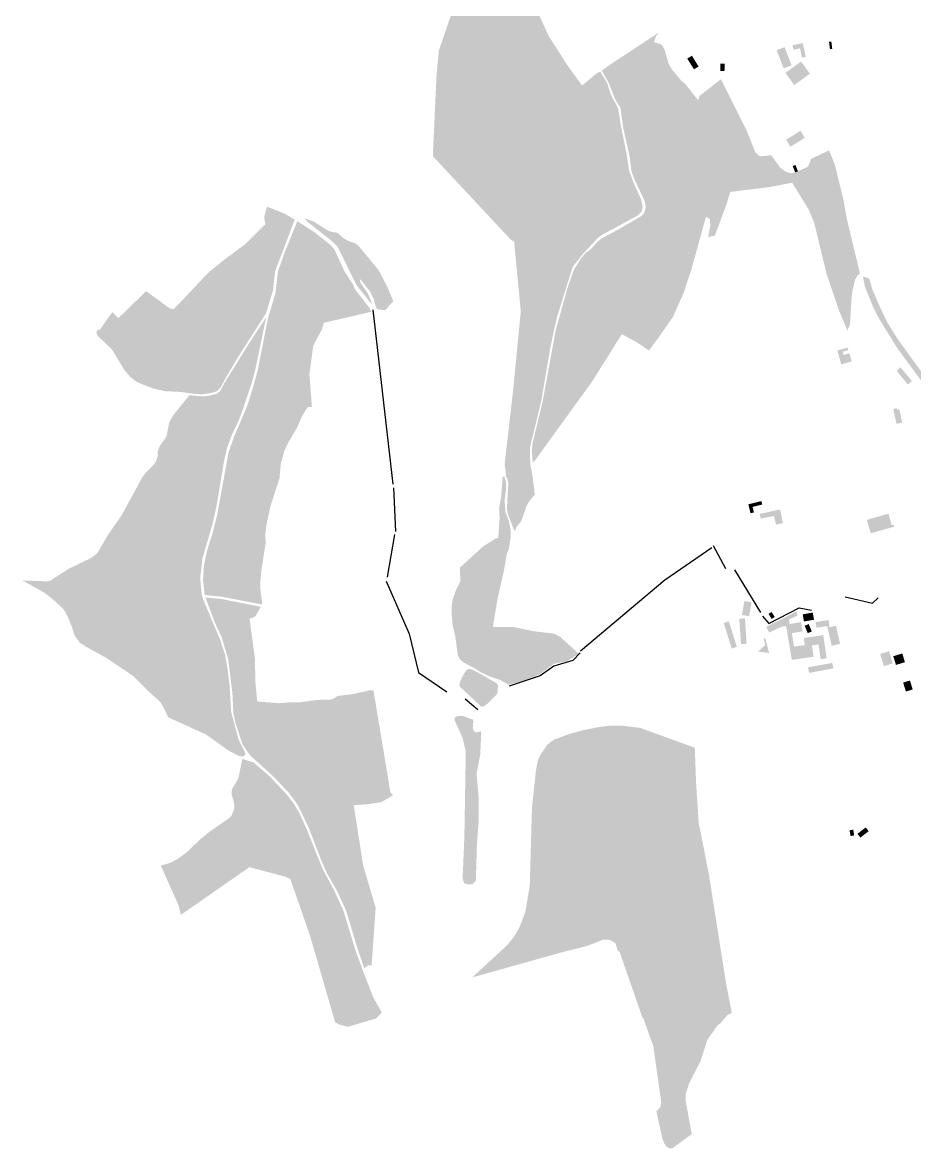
# Model space of a CAD drawing. Header units: metres. Extents: x 372109 to 376137, y 236217 to 239160.
# Drawn here: x 372109 to 373175, y 236478 to 237823 of the extents above; entities that cross this region are included whole.
import ezdxf

# ---------------------------------------------------------------- set-up
doc = ezdxf.new("R2010")
doc.units = ezdxf.units.M
doc.header["$MEASUREMENT"] = 0
for name, color, linetype, lineweight, true_color in [('Buildings', 30, 'Continuous', 25, 0xff7f00), ('Natural ... Water', 176, 'Continuous', 25, 0x000080), ('Natural ... Woodland', 96, 'Continuous', 25, 0x008000), ('Paths ... Roads', 56, 'Continuous', 25, 0x808000)]:
    doc.layers.add(name, color=color, linetype=linetype, lineweight=lineweight, true_color=true_color)

msp = doc.modelspace()

# ---------------------------------------------------------------- hatches: boundary and pattern name
at = {"layer": 'Buildings', "transparency": 33554687}
for points in [[(373018.6, 237768), (373010.2, 237789.8), (373019.8, 237793.4), (373028.1, 237771.7)], [(373041.5, 237798.2), (373045, 237781.9), (373040.5, 237780.9), (373038.1, 237791.9), (373030.5, 237790.3), (373029.3, 237795.6)], [(373076.7, 237791.4), (373073.9, 237791), (373072.8, 237799.8), (373075.6, 237800.1)], [(372909, 237783.1), (372917, 237770.2), (372911.4, 237766.9), (372903.4, 237779.7)], [(373050, 237761.6), (373031.2, 237748.1), (373020.7, 237762.7), (373039.5, 237776.2)], [(372943, 237773.6), (372948.1, 237773.6), (372948.2, 237765.1), (372943.1, 237765)], [(373021.6, 237682.9), (373038.7, 237693.5), (373043.9, 237685), (373026.8, 237674.5)], [(373035.7, 237645.1), (373032.4, 237643.8), (373029.4, 237651.4), (373032.7, 237652.7)], [(373099.9, 237418.2), (373087.5, 237414.5), (373082.8, 237431), (373095.2, 237434.6), (373096, 237431.7), (373089.1, 237429.7), (373090.3, 237425.7), (373097.1, 237427.8)], [(373158.3, 237410.9), (373171.9, 237394.6), (373167, 237390.6), (373153.6, 237406.9)], [(373160.2, 237345.1), (373153.4, 237343.6), (373149.6, 237361.2), (373153.9, 237362.1), (373154.3, 237360.5), (373156.8, 237361)], [(372979.1, 237236.7), (372976.4, 237247.4), (372991.9, 237251.3), (372993, 237247.2), (372981.4, 237244.3), (372983.1, 237237.7)], [(372990, 237236), (373014.3, 237241.2), (373017.8, 237225), (373009.6, 237223.2), (373006.9, 237233.5), (372991.3, 237230.3)], [(373150.7, 237220.7), (373122.7, 237212.8), (373118.1, 237228.9), (373143.9, 237236.3), (373147.6, 237222.6), (373149.9, 237223.2)], [(372971.7, 237131.9), (372980.3, 237130.4), (372977.3, 237113.7), (372968.7, 237115.3)], [(373025.9, 237104.5), (373039.3, 237106.7), (373041.3, 237095.8), (373028.4, 237093.5), (373031.1, 237077.4), (373043.8, 237079.3), (373042.7, 237087.8), (373065.9, 237091.2), (373070, 237063.5), (373062.8, 237062.4), (373060.3, 237080.1), (373052.4, 237079), (373054.4, 237065.4), (373028.4, 237061.6), (373021.5, 237102.1), (373016.3, 237101.3), (373001.4, 237094.4), (372997.8, 237100.9), (373001.9, 237103.3), (373018.6, 237111.4), (373034.2, 237119.7), (373035.2, 237114.6), (373024.7, 237109.9)], [(373000.5, 237116.6), (373004.3, 237118.9), (373007.9, 237112.8), (373004.2, 237110.5)], [(373053.4, 237118.1), (373054.9, 237109.5), (373042.8, 237107.5), (373041.4, 237116)], [(372956.6, 237075.1), (372947, 237105.7), (372953.1, 237107.6), (372962.7, 237077.1)], [(372967.6, 237080.4), (372965.6, 237110.8), (372972.4, 237111.2), (372974.4, 237080.9)], [(373043.7, 237102.3), (373048.5, 237104.4), (373052.3, 237095.6), (373047.4, 237093.6)], [(373070.6, 237102), (373057.8, 237100), (373056.8, 237106.8), (373072.2, 237109.1), (373073.4, 237100.6), (373081.1, 237102.4), (373086, 237080.8), (373076, 237078.5)], [(372996.7, 237087.3), (373001.3, 237069.7), (373000.9, 237069.9), (372988, 237071.6), (372996.6, 237079.4), (372994.6, 237086.9)], [(373138.4, 237054.1), (373133.9, 237068.7), (373144.5, 237072), (373149, 237057.4)], [(373152.8, 237055.6), (373149.6, 237066), (373160.4, 237069.3), (373163.5, 237058.9)], [(373076.7, 237058), (373078, 237051.5), (373049, 237046), (373047.8, 237052.7)], [(373161.4, 237034.5), (373169.5, 237037), (373172.8, 237026.4), (373164.7, 237023.8)], [(373116.6, 236861.5), (373120.2, 236857.1), (373110.3, 236849.4), (373106.8, 236853.9)], [(373102.9, 236852), (373098.6, 236851.2), (373097.3, 236858.1), (373101.7, 236858.9)]]:
    msp.add_hatch(color=256, dxfattribs=at).paths.add_polyline_path(points, flags=0)
at = {"layer": 'Natural ... Water', "transparency": 33554687}
msp.add_hatch(color=256, dxfattribs=at).paths.add_polyline_path([(372640.5, 237050.4), (372644.5, 237050.7), (372650.1, 237048.3), (372675.5, 237033.9), (372677.3, 237031.6), (372676.8, 237023.5), (372675.7, 237020.1), (372661.8, 237006.7), (372658.7, 237005.7), (372657.1, 237006), (372631.9, 237029.4), (372631, 237031.3), (372632.1, 237035.9), (372636.5, 237045.1)], flags=0)
at = {"layer": 'Natural ... Woodland', "transparency": 33554687}
for points in [[(372696.7, 237216), (372689.3, 237235), (372687.9, 237242.2), (372689.7, 237273.4), (372688.2, 237278.6), (372686.1, 237281.7), (372687, 237282.2), (372685.2, 237295.4), (372695.2, 237382.1), (372704.5, 237477.9), (372696.5, 237561.5), (372693.3, 237562.8), (372686.3, 237570.1), (372599.4, 237663.2), (372603.8, 237759.4), (372606.5, 237788.9), (372623.5, 237838.6), (372612.9, 237843.3), (372619.3, 237901.1), (372634.4, 237946.4), (372660.9, 237939.1), (372664.2, 237945.3), (372711.1, 237986.5), (372715.9, 237987.8), (372727.6, 237985), (372730.8, 237985.4), (372737.1, 237987.8), (372749.2, 237994.5), (372764.9, 237997.2), (372785.6, 237993.9), (372808.7, 237984), (372814.4, 237982.3), (372810, 237979.8), (372791.1, 237974.6), (372777.7, 237969.8), (372769.8, 237965.7), (372739.1, 237945.3), (372740.1, 237940.4), (372735.3, 237936.1), (372716.7, 237923.1), (372713.7, 237917.4), (372700.7, 237900.5), (372698.8, 237896.3), (372696.3, 237886.6), (372696.4, 237877.9), (372698.8, 237873.7), (372703.5, 237869.1), (372712, 237882.3), (372722.9, 237839.2), (372738.1, 237806.2), (372761.1, 237770.4), (372777.7, 237747.6), (372795.4, 237762.2), (372799.5, 237764.3), (372807.8, 237750.3), (372811.9, 237737.4), (372820.9, 237719.9), (372824.1, 237699.5), (372830.8, 237666.8), (372833.8, 237646.3), (372839.3, 237631.3), (372848, 237612.2), (372850.1, 237603), (372849, 237597.1), (372844.4, 237592.4), (372800.4, 237568.5), (372796.4, 237565.3), (372778.4, 237546), (372767.3, 237532), (372765.8, 237528.8), (372748.3, 237472.4), (372744.5, 237456.6), (372739.9, 237434.8), (372728.9, 237370.6), (372715.4, 237315.1), (372715.8, 237295.8), (372718.7, 237280), (372721.2, 237259.1), (372714.9, 237251.3), (372711.3, 237245.2), (372705.1, 237227.2), (372699.1, 237220.1), (372698.3, 237216.4)], [(372868.1, 237809.9), (372869.1, 237808.8), (372866.5, 237807.6), (372863.7, 237799.3), (372871.4, 237797), (372874.2, 237794.7), (372876.6, 237789.3), (372881.3, 237773.4), (372885, 237766.8), (372896.8, 237752.8), (372901.1, 237749.3), (372916.5, 237729.9), (372918.1, 237735.1), (372943.7, 237755.1), (372974.9, 237692.7), (372984.6, 237668.1), (372988.8, 237663.7), (372991.1, 237663), (373003.7, 237664.4), (373014.9, 237648.9), (373021.9, 237644.2), (373027.5, 237642.6), (373032.4, 237643.8), (373046.1, 237649.9), (373048.1, 237651.3), (373051.3, 237659.9), (373072.9, 237670.1), (373079.7, 237653.3), (373089.9, 237611.7), (373094.5, 237586.5), (373109.6, 237524), (373109.6, 237522.8), (373106.8, 237520.6), (373104, 237515.8), (373101, 237503.5), (373099.9, 237496), (373097.8, 237462), (373094.8, 237455), (373084.1, 237480.5), (373069.7, 237523.2), (373055.2, 237583.5), (373048.3, 237599.9), (373028.8, 237631.4), (373000, 237626), (372954.7, 237620.5), (372950.7, 237606.8), (372936.5, 237568.3), (372928.4, 237566.5), (372931, 237580.3), (372930.3, 237588.3), (372925.8, 237590.8), (372908.3, 237527.8), (372899, 237499.7), (372886.4, 237471.4), (372869.5, 237447), (372857.6, 237431.1), (372843.6, 237440.6), (372825.2, 237450.6), (372790.2, 237394.8), (372720.6, 237298.5), (372718.7, 237298.1), (372717.8, 237311.8), (372718.3, 237319.3), (372730.5, 237369.4), (372746.1, 237454.9), (372760.1, 237505.2), (372767.7, 237527.1), (372775.9, 237540.4), (372781.1, 237546.8), (372789.1, 237553), (372796.2, 237561), (372801.2, 237565), (372821.6, 237575.9), (372848.8, 237591.8), (372851.3, 237594.3), (372853.4, 237599.6), (372853.8, 237603.3), (372852.7, 237609.2), (372840.6, 237634.8), (372836.8, 237644.8), (372834.5, 237662.8), (372826.7, 237698.1), (372823.7, 237720.8), (372817.3, 237730.9), (372809.5, 237750.9), (372801.3, 237765.2), (372810.4, 237772)], [(372434.4, 237587.4), (372410.9, 237525.7), (372408.4, 237502.8), (372400.1, 237475.6), (372365.7, 237421.6), (372350.2, 237395.5), (372346.6, 237388), (372342, 237382.7), (372335.7, 237380.6), (372323.7, 237378.8), (372315.4, 237379.2), (372298.1, 237381.6), (372279.3, 237382.5), (372264, 237386.1), (372245.6, 237393.5), (372237.6, 237399.9), (372230.9, 237407.7), (372215.8, 237432.6), (372198.9, 237448.6), (372197.3, 237452.8), (372198.8, 237456), (372200.3, 237455.5), (372201.7, 237456.1), (372216.4, 237477.1), (372223.7, 237469.7), (372256.8, 237502), (372282.8, 237483), (372287.2, 237480.5), (372290, 237480.5), (372331.5, 237524.4), (372349.9, 237539.3), (372375.9, 237558.6), (372399.3, 237581.8), (372397.8, 237590.3), (372401.2, 237603), (372422.5, 237594.4)], [(372513.1, 237515.7), (372512.2, 237516.4), (372512.7, 237512.6), (372521.7, 237499.3), (372527.1, 237486.7), (372524.8, 237488.2), (372508.4, 237509), (372485.5, 237555), (372478, 237562.4), (372449.2, 237585.1), (372445.7, 237589.1), (372456.9, 237585.2), (372474, 237574.3), (372478.5, 237572.7), (372485.2, 237571.8), (372492.5, 237565.4), (372498.4, 237562), (372507, 237559), (372511, 237555.6), (372534.5, 237527.3), (372545.3, 237506.5), (372552.1, 237490.1), (372542.6, 237479.2), (372532.8, 237480.4), (372530.2, 237486), (372529, 237492), (372524.6, 237501.3)], [(372437.5, 237585.6), (372458.1, 237572.2), (372476.7, 237557.5), (372481.7, 237552), (372493.9, 237525.5), (372504.4, 237509.5), (372506, 237504.7), (372522.7, 237483.2), (372525.9, 237477.4), (372469, 237464.1), (372466.8, 237456.1), (372457.4, 237438.6), (372456.3, 237435.3), (372451.9, 237402.6), (372454.9, 237363.7), (372450.1, 237363.5), (372447.8, 237360.5), (372442.6, 237351.4), (372437.1, 237338.8), (372426.5, 237320.8), (372421.9, 237311), (372417.7, 237295.7), (372416.2, 237278.4), (372405.5, 237245.6), (372400.5, 237222.6), (372399.4, 237213.2), (372399.5, 237199.7), (372394.8, 237170.9), (372393.2, 237154), (372393.6, 237142.1), (372395.5, 237130.3), (372395.1, 237127.8), (372347.3, 237137.1), (372328.4, 237138.9), (372326.7, 237139.5), (372324.8, 237156.9), (372325.9, 237174.3), (372329.9, 237193), (372336.5, 237214.1), (372341.8, 237235.2), (372355.3, 237309.5), (372361.6, 237327.5), (372377.8, 237365.3), (372385.1, 237389.1), (372390, 237406.8), (372402.2, 237468.7), (372411.4, 237499.9), (372414.2, 237525), (372421.6, 237546.2)], [(372400.4, 237471.1), (372387.4, 237409), (372383.2, 237392.9), (372371.5, 237358.3), (372367.2, 237347), (372359.1, 237329.9), (372353.5, 237314.6), (372350.1, 237300.1), (372341.1, 237246.3), (372336.3, 237224.4), (372324.1, 237182.7), (372321.4, 237159.5), (372323.2, 237140), (372325.6, 237132.3), (372345.3, 237085.6), (372351.1, 237067.9), (372354.1, 237050.9), (372356.6, 237029.8), (372358.3, 237000), (372367.3, 236966.5), (372375.1, 236950.7), (372375.3, 236948.6), (372374.6, 236947.3), (372371.2, 236946.2), (372367.3, 236947.1), (372356.7, 236952.3), (372328.5, 236972.5), (372283.3, 236993), (372278, 237004.2), (372273.5, 237011.6), (372257.7, 237025.9), (372241.8, 237042.1), (372208.5, 237064.4), (372186.3, 237076.6), (372177.6, 237082.2), (372171.1, 237091.1), (372167.9, 237101.7), (372163.1, 237113.4), (372159.5, 237120.2), (372155.9, 237124.4), (372143.2, 237135.8), (372135.5, 237141.6), (372109.1, 237156.5), (372138.8, 237155.4), (372142.1, 237156.1), (372163.5, 237170), (372191.5, 237183.6), (372198.6, 237189.1), (372211.3, 237211), (372227.8, 237234.8), (372252.6, 237280.3), (372256.7, 237285.6), (372266.6, 237295.3), (372268.7, 237298.7), (372270.5, 237304.5), (372270.5, 237310.2), (372273.1, 237317), (372279.8, 237326.3), (372281.4, 237329.7), (372284.5, 237345.5), (372289.1, 237353.8), (372308.5, 237377.6), (372323.6, 237376.4), (372330.3, 237376.7), (372340.8, 237379.3), (372345, 237382.3), (372351.7, 237394.4), (372381.8, 237442.8)], [(372684.7, 237281), (372686.8, 237274.4), (372686.7, 237264.7), (372685.2, 237252.8), (372686.1, 237238.5), (372690.6, 237226.4), (372692.5, 237215), (372692.4, 237208.1), (372690.1, 237193.7), (372687.7, 237187.6), (372684.1, 237166.9), (372676.7, 237134.7), (372671.1, 237101), (372695.6, 237100.9), (372718.8, 237096), (372744.6, 237092.9), (372751.3, 237089.4), (372773.9, 237068.9), (372759.2, 237059.8), (372744.3, 237057), (372726.8, 237044.3), (372721.6, 237041.7), (372712.8, 237038.3), (372690.2, 237031.9), (372680.3, 237037.4), (372666.7, 237042.1), (372656.2, 237047.1), (372649.1, 237051.8), (372637.3, 237057.9), (372632.1, 237062), (372629.2, 237067.4), (372626.3, 237089.7), (372623.1, 237103.1), (372621.9, 237115.9), (372622.1, 237127.1), (372623.3, 237134.5), (372627.4, 237145.8), (372632.3, 237155.6), (372631.8, 237171.8), (372659.3, 237197), (372674.6, 237206.7), (372677.6, 237207.2), (372679.2, 237230.9), (372678.6, 237242.8), (372681.2, 237257.1), (372682.8, 237280)], [(372327.7, 237136.2), (372347.2, 237134.3), (372393.9, 237125), (372387.7, 237114.2), (372384.9, 237112.2), (372380.4, 237110.7), (372386.7, 237064.3), (372387.5, 237033.7), (372389.6, 237011.9), (372416.2, 237009.9), (372429.2, 237011), (372440.4, 237010.9), (372460.8, 237013.8), (372479.4, 237014.4), (372485.5, 237018.6), (372502, 237020.4), (372523.1, 237025.1), (372528.5, 237025.1), (372548.7, 236903.5), (372551.8, 236900), (372538.2, 236891.8), (372522.8, 236889.4), (372504.9, 236888), (372516.2, 236815.8), (372531.1, 236765.7), (372526.2, 236696.4), (372522.4, 236697.2), (372517.5, 236693.3), (372510.7, 236712.9), (372495.5, 236762.9), (372485.1, 236785.5), (372472.7, 236807.2), (372465.9, 236822.8), (372451.2, 236861), (372437.5, 236889.3), (372427.2, 236903), (372409.4, 236921.9), (372381.1, 236947.6), (372372, 236960.7), (372363.7, 236986), (372361.1, 236997.7), (372359.9, 237022.1), (372354.9, 237062.3), (372347, 237089), (372338.8, 237106.4)], [(372629.9, 236994.7), (372635.5, 236994.6), (372647.9, 236990.1), (372647.1, 236980.3), (372648.4, 236976.5), (372651.6, 236974.8), (372656.8, 236976.5), (372657.2, 236973.4), (372656.1, 236949.3), (372651.7, 236925.8), (372654.1, 236898.1), (372654.3, 236870.9), (372652.1, 236841.1), (372650.8, 236798.1), (372647.1, 236793.8), (372641.2, 236793.4), (372636.8, 236794.9), (372635, 236800), (372637.1, 236850.9), (372638.8, 236952.2), (372635, 236968.3), (372625.2, 236990), (372626.1, 236993.2)], [(372885.2, 236478.1), (372882, 236478.5), (372878.9, 236480), (372876.3, 236483.5), (372873.7, 236489.7), (372866.5, 236522.5), (372871.1, 236527.5), (372872.4, 236532.7), (372863, 236599.7), (372851.2, 236633.2), (372850, 236634.1), (372822.3, 236713.8), (372820.7, 236713.5), (372817.6, 236723.3), (372812, 236726.6), (372807.9, 236727.7), (372802.8, 236727.4), (372784, 236720.1), (372751.7, 236711.9), (372646.4, 236682.4), (372687.6, 236720.3), (372696.2, 236730.6), (372702.6, 236741.5), (372709.9, 236760.5), (372715.2, 236791.6), (372717.9, 236885.4), (372722.6, 236929.6), (372724.9, 236941.6), (372727.7, 236948), (372735.5, 236959.4), (372739.6, 236963.2), (372745.2, 236966.7), (372762.3, 236973.1), (372780.5, 236978), (372798.3, 236981.5), (372812, 236983.1), (372824.7, 236983.1), (372847.2, 236980.4), (372912.4, 236956.7), (372914, 236914.3), (372917.1, 236867), (372929.2, 236806), (372950.1, 236673.2), (372956.7, 236640.2), (372951, 236637.1), (372943.2, 236627.6), (372939.8, 236625.4), (372927.3, 236607.6), (372919.6, 236583.4), (372905.7, 236555.8), (372901.7, 236544), (372901.7, 236533.8), (372908.8, 236495.3)], [(372531.8, 236633.5), (372497.9, 236623.4), (372487.6, 236626.2), (372482.7, 236628.9), (372452.7, 236732), (372429.2, 236799.9), (372423.2, 236802.7), (372380.3, 236814.1), (372298.2, 236757.1), (372295.8, 236767.9), (372274.3, 236816), (372285.4, 236819.1), (372294.8, 236824.1), (372306.4, 236832.6), (372320.2, 236846.3), (372332.9, 236856.7), (372355, 236871.9), (372359, 236875.8), (372362.1, 236884.2), (372362.3, 236886.6), (372361.9, 236890.8), (372359.1, 236900.8), (372359, 236904.5), (372360.1, 236908.6), (372365.7, 236917.4), (372367.3, 236921.6), (372371.8, 236943.4), (372385.1, 236939.1), (372403.7, 236923.3), (372425.2, 236900.5), (372433.1, 236890.1), (372439.9, 236878.8), (372448, 236860.8), (372468.1, 236811.2), (372481.4, 236786.6), (372492.6, 236762.1), (372506.6, 236715.8), (372517, 236687.3), (372528.6, 236657.7), (372538, 236641.3), (372537.5, 236639.3)]]:
    msp.add_hatch(color=256, dxfattribs=at).paths.add_polyline_path(points, flags=0)
at = {"layer": 'Paths ... Roads', "transparency": 33554687}
msp.add_hatch(color=256, dxfattribs=at).paths.add_polyline_path([(373295.6, 237264.8), (373288.1, 237275.9), (373271.3, 237297.1), (373240.3, 237334.9), (373228.2, 237349.5), (373217, 237363.8), (373185.3, 237402.8), (373154.6, 237445.1), (373142.3, 237464.9), (373134.3, 237481.6), (373124.5, 237504.1), (373120.9, 237516.9), (373113.3, 237519.6), (373115.6, 237507.5), (373125, 237484.3), (373132.7, 237469), (373154.1, 237434.4), (373179.4, 237399.8), (373217.2, 237352.7), (373242.2, 237322.6), (373272.1, 237286.6), (373287.7, 237262.2)], flags=0)

# ---------------------------------------------------------------- linework, layer by layer
at = {"layer": 'Natural ... Water'}
for points in [[(372527.8, 237479.5), (372551.8, 237271.6)], [(372552.4, 237267), (372554.9, 237215)], [(372553.7, 237211.4), (372545, 237160.5)], [(372934.5, 237198.1), (372949, 237170.9)], [(372932.9, 237195.3), (372876.6, 237156.9), (372776, 237072.2)], [(372960, 237169.1), (372990.8, 237118.1)], [(372543.5, 237155.5), (372571.2, 237092.8), (372582.1, 237046.6), (372616, 237023.6)], [(373092, 237137.1), (373124.9, 237129.5), (373131.7, 237135.9)], [(372993.3, 237114), (373000.9, 237105), (373037, 237123.9), (373051.9, 237120.9)], [(372775.6, 237070.1), (372766.8, 237061), (372744, 237054.3), (372727.5, 237042.5), (372690.5, 237030.1)], [(372638.2, 237015.1), (372653.2, 237002.2)]]:
    msp.add_lwpolyline(points, dxfattribs=at)

doc.saveas('drawing.dxf')
